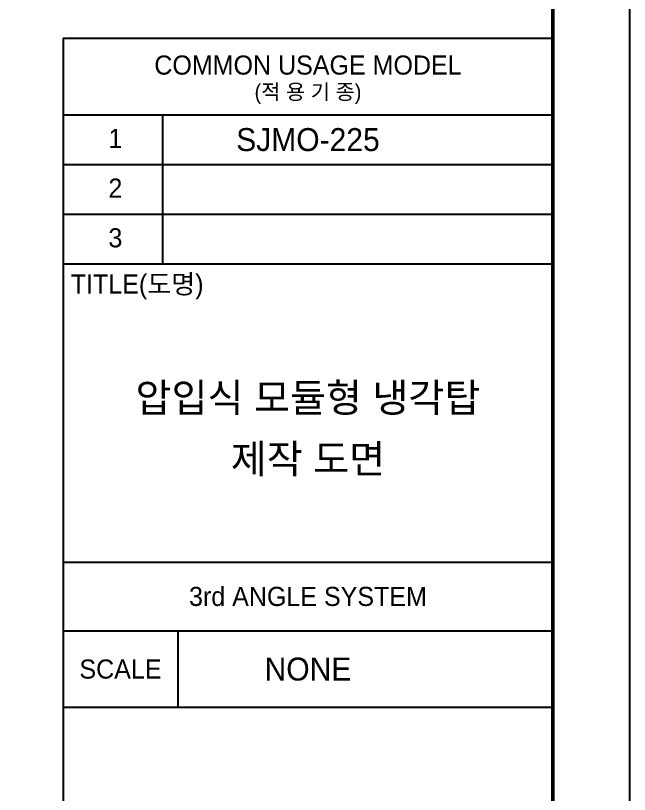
# Model space of a CAD drawing. Header units: millimetres. Extents: x 22763 to 52170, y 15948 to 36743.
# Drawn here: x 46555 to 52170, y 22081 to 29214 of the extents above; entities that cross this region are included whole.
import ezdxf
from ezdxf.enums import TextEntityAlignment as Align

# ---------------------------------------------------------------- set-up
doc = ezdxf.new("R2010")
doc.units = ezdxf.units.MM
doc.layers.add('냉각탑_form', color=1, linetype='Continuous')
doc.layers.add('냉각탑_text', color=3, linetype='Continuous')
doc.styles.add('돋움', font='Dotum.ttf')

msp = doc.modelspace()

# ---------------------------------------------------------------- linework, layer by layer
at = {"layer": 'Defpoints'}
msp.add_lwpolyline([(22762.9, 36742.8), (52170.1, 36742.8), (52170.1, 15947.8), (22762.9, 15947.8)], close=True, dxfattribs=at)
at = {"layer": '냉각탑_form'}
for p, q in [((46988.8, 29006), (46988.8, 16647.9)), ((46988.8, 29006), (51469.9, 29006)), ((46988.8, 28305.8), (51469.9, 28305.8)), ((47899.1, 28305.8), (47899.1, 26940.5)), ((46988.8, 27850.7), (51469.9, 27850.7)), ((46988.8, 27395.6), (51469.9, 27395.6)), ((46988.8, 26940.5), (51469.9, 26940.5)), ((46988.8, 24209.8), (51469.9, 24209.8)), ((46988.8, 23579.6), (51469.9, 23579.6)), ((48039.1, 23579.6), (48039.1, 22879.5)), ((46988.8, 22879.5), (51469.9, 22879.5))]:
    msp.add_line(p, q, dxfattribs=at)
at = {"layer": '냉각탑_form', "const_width": 35}
msp.add_lwpolyline([(23463.1, 36042.7), (23463.1, 16647.9), (51469.9, 16647.9), (51469.9, 36042.7)], close=True, dxfattribs=at)

# ---------------------------------------------------------------- texts
at = {"layer": '냉각탑_form', "style": '돋움'}
for s, height, p in [('COMMON USAGE MODEL', 175.043, (49229.4, 28760.9)), ('(적 용 기 종)', 140.03, (49229.4, 28515.9)), ('3rd ANGLE SYSTEM', 175.043, (49229.4, 23894.7)), ('SCALE', 175.04, (47514, 23229.5))]:
    msp.add_text(s, height=height, dxfattribs=at).set_placement(p, align=Align.MIDDLE_CENTER)
for s, height, p in [('1', 175, (47404, 28001.7)), ('2', 175, (47404, 27546.6)), ('3', 175, (47404, 27091.4)), ('TITLE(도명)', 175.04, (47059.2, 26667.7))]:
    msp.add_text(s, height=height, dxfattribs=at).set_placement(p)
at = {"layer": '냉각탑_text', "style": '돋움'}
for s, height, p in [('SJMO-225', 210.05, (49229.4, 28078.2)), ('압입식 모듈형 냉각탑', 262.5, (49229.4, 25714.8)), ('제작 도면', 262.5, (49229.4, 25154.8)), ('NONE', 210.05, (49229.4, 23229.5))]:
    msp.add_text(s, height=height, dxfattribs=at).set_placement(p, align=Align.MIDDLE_CENTER)

doc.saveas('drawing.dxf')
